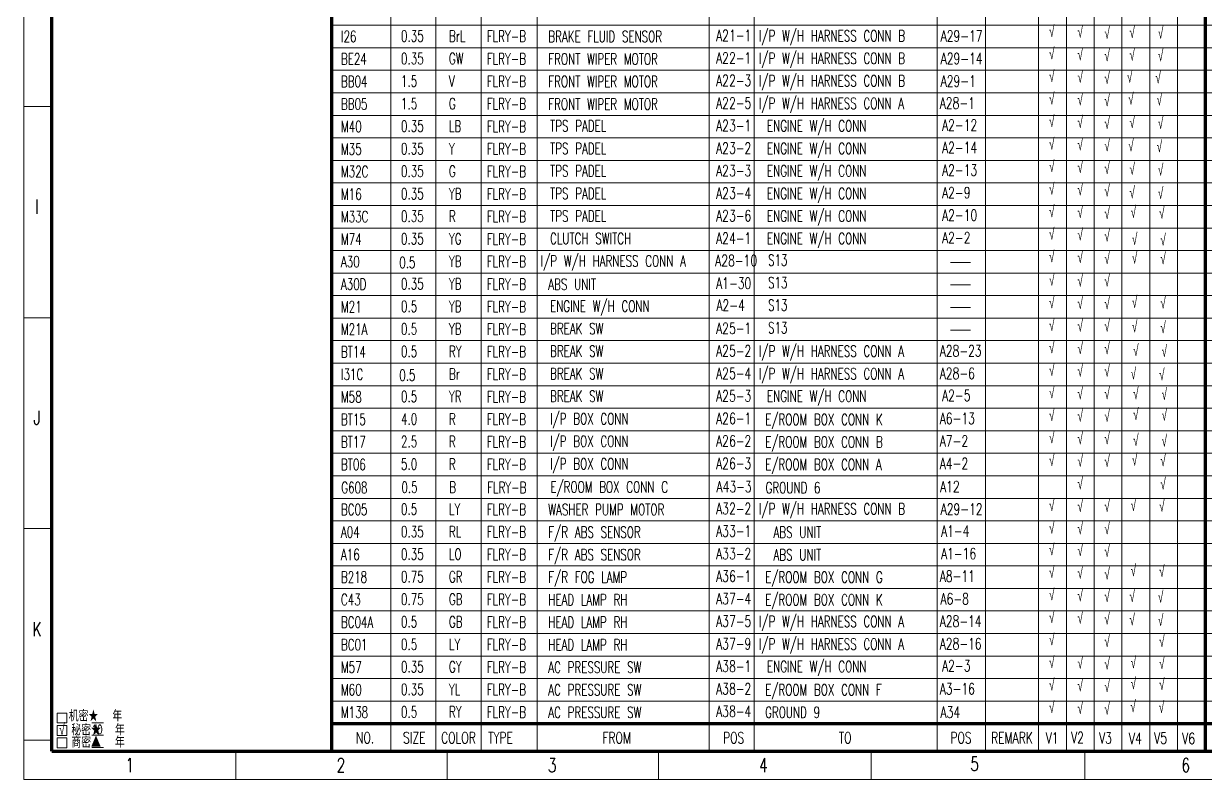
# Model space of a CAD drawing. Header units: millimetres. Extents: x 296 to 1485, y 44 to 885.
# Drawn here: x 296.4 to 716, y 44.4 to 312.8 of the extents above; entities that cross this region are included whole.
import ezdxf
from ezdxf.enums import TextEntityAlignment as Align

# ---------------------------------------------------------------- set-up
doc = ezdxf.new("R2010")
doc.units = ezdxf.units.MM
doc.layers.add('0Filament', color=7, linetype='Continuous', lineweight=20)
doc.layers.add('2FRAME', color=2, linetype='Continuous', lineweight=70)
doc.styles.add('HZ', font='TXT', dxfattribs={"width": 0.7, "height": 4, "bigfont": 'HZTXT'})

msp = doc.modelspace()

# ---------------------------------------------------------------- linework, layer by layer
at = {"layer": '0Filament'}
for p, q in [((296.47, 44.43), (296.47, 885.43)), ((426.83, 744.22), (426.83, 54.43)), ((442.83, 744.22), (442.83, 54.43)), ((458.83, 54.43), (458.83, 744.22)), ((478.81, 54.43), (478.81, 744.22)), ((539.83, 54.43), (539.83, 744.22)), ((555.83, 54.43), (555.83, 744.22)), ((620.83, 54.43), (620.83, 744.22)), ((637.95, 744.22), (637.95, 54.43)), ((656.83, 54.43), (656.83, 744.22)), ((666.7, 54.43), (666.7, 744.22)), ((676.57, 54.43), (676.57, 744.22)), ((686.44, 54.43), (686.44, 744.22)), ((696.31, 54.43), (696.31, 744.22)), ((706.18, 54.43), (706.18, 744.22)), ((716.05, 312.22), (405.83, 312.22)), ((1026.27, 312.22), (716.05, 312.22)), ((716.05, 304.22), (405.83, 304.22)), ((1026.27, 304.22), (716.05, 304.22)), ((716.05, 296.22), (405.83, 296.22)), ((1026.27, 296.22), (716.05, 296.22)), ((716.05, 288.22), (405.83, 288.22)), ((1026.27, 288.22), (716.05, 288.22)), ((306.37, 283.35), (296.47, 283.35)), ((716.05, 280.22), (405.83, 280.22)), ((1026.27, 280.22), (716.05, 280.22)), ((716.05, 272.22), (405.83, 272.22)), ((1026.27, 272.22), (716.05, 272.22)), ((716.05, 264.22), (405.83, 264.22)), ((1026.27, 264.22), (716.05, 264.22)), ((716.05, 256.22), (405.83, 256.22)), ((1026.27, 256.22), (716.05, 256.22)), ((716.05, 248.22), (405.83, 248.22)), ((1026.27, 248.22), (716.05, 248.22)), ((716.05, 240.22), (405.83, 240.22)), ((1026.27, 240.22), (716.05, 240.22)), ((716.05, 232.22), (405.83, 232.22)), ((1026.27, 232.22), (716.05, 232.22)), ((625.57, 228), (632.63, 228)), ((716.05, 224.22), (405.83, 224.22)), ((1026.27, 224.22), (716.05, 224.22)), ((625.57, 220), (632.63, 220)), ((716.05, 216.22), (405.83, 216.22)), ((1026.27, 216.22), (716.05, 216.22)), ((625.57, 212), (632.63, 212)), ((306.37, 208.32), (296.47, 208.32)), ((716.05, 208.22), (405.83, 208.22)), ((1026.27, 208.22), (716.05, 208.22)), ((625.57, 204), (632.63, 204)), ((716.05, 200.22), (405.83, 200.22)), ((1026.27, 200.22), (716.05, 200.22)), ((716.05, 192.22), (405.83, 192.22)), ((1026.27, 192.22), (716.05, 192.22)), ((716.05, 184.22), (405.83, 184.22)), ((1026.27, 184.22), (716.05, 184.22)), ((716.05, 176.22), (405.83, 176.22)), ((1026.27, 176.22), (716.05, 176.22)), ((716.05, 168.22), (405.83, 168.22)), ((1026.27, 168.22), (716.05, 168.22)), ((716.05, 160.22), (405.83, 160.22)), ((1026.27, 160.22), (716.05, 160.22)), ((716.05, 152.22), (405.83, 152.22)), ((1026.27, 152.22), (716.05, 152.22)), ((716.05, 144.22), (405.83, 144.22)), ((1026.27, 144.22), (716.05, 144.22)), ((716.05, 136.22), (405.83, 136.22)), ((1026.27, 136.22), (716.05, 136.22)), ((306.37, 133.51), (296.47, 133.51)), ((716.05, 128.22), (405.83, 128.22)), ((1026.27, 128.22), (716.05, 128.22)), ((716.05, 120.22), (405.83, 120.22)), ((1026.27, 120.22), (716.05, 120.22)), ((716.05, 112.22), (405.83, 112.22)), ((1026.27, 112.22), (716.05, 112.22)), ((716.05, 104.22), (405.83, 104.22)), ((1026.27, 104.22), (716.05, 104.22)), ((716.05, 96.22), (405.83, 96.22)), ((1026.27, 96.22), (716.05, 96.22)), ((716.05, 88.22), (405.83, 88.22)), ((1026.27, 88.22), (716.05, 88.22)), ((716.05, 80.22), (405.83, 80.22)), ((1026.27, 80.22), (716.05, 80.22)), ((716.05, 72.22), (405.83, 72.22)), ((1026.27, 72.22), (716.05, 72.22)), ((308.29, 67.99), (311.79, 67.99)), ((308.29, 64.49), (308.29, 67.99)), ((311.79, 67.99), (311.79, 64.49)), ((311.79, 64.49), (308.29, 64.49)), ((308.29, 63.52), (311.79, 63.52)), ((308.29, 60.02), (308.29, 63.52)), ((311.79, 63.52), (311.79, 60.02)), ((320.67, 64.55), (324.78, 64.55)), ((478.81, 64.22), (478.81, 54.43)), ((539.83, 64.22), (539.83, 54.43)), ((555.83, 64.22), (555.83, 54.43)), ((620.83, 64.22), (620.83, 54.43)), ((311.79, 60.02), (308.29, 60.02)), ((308.29, 59.14), (311.79, 59.14)), ((308.29, 55.64), (308.29, 59.14)), ((311.79, 59.14), (311.79, 55.64)), ((320.67, 60.09), (324.78, 60.09)), ((306.32, 58.37), (296.42, 58.37)), ((306.4, 58.37), (296.42, 58.37)), ((311.79, 55.64), (308.29, 55.64)), ((320.67, 55.71), (324.78, 55.71)), ((371.71, 54.45), (371.71, 44.47)), ((446.84, 54.42), (446.84, 44.52)), ((521.87, 54.42), (521.87, 44.52)), ((597.4, 54.42), (597.4, 44.52)), ((673.24, 54.42), (673.24, 44.52)), ((296.47, 44.43), (1485.47, 44.43))]:
    msp.add_line(p, q, dxfattribs=at)
at = {"layer": '2FRAME'}
for p, q in [((306.47, 54.43), (306.47, 875.43)), ((405.83, 54.43), (405.83, 744.22)), ((716.05, 54.43), (716.05, 744.22)), ((405.83, 64.22), (716.05, 64.22)), ((716.05, 64.22), (1026.27, 64.22)), ((306.47, 54.43), (1475.47, 54.43))]:
    msp.add_line(p, q, dxfattribs=at)

# ---------------------------------------------------------------- texts
at = {"lineweight": 20, "style": 'HZ', "width": 0.67}
for p in [(429.8, 225.96), (429.8, 185.96)]:
    msp.add_text('0.5', height=4, dxfattribs=at).set_placement(p)
at = {"layer": '0Filament', "style": 'HZ', "width": 0.67}
for s, p in [('I/P W/H HARNESS CONN B', (557.48, 310.48)), ('BRAKE FLUID SENSOR', (482.73, 310.23)), ('FRONT WIPER MOTOR', (482.73, 302.23)), ('I/P W/H HARNESS CONN B', (557.48, 302.48)), ('FRONT WIPER MOTOR', (482.73, 294.23)), ('I/P W/H HARNESS CONN B', (557.48, 294.48)), ('FRONT WIPER MOTOR', (482.73, 286.23)), ('I/P W/H HARNESS CONN A', (557.48, 286.48)), ('TPS PADEL', (483.35, 278.48)), ('ENGINE W/H CONN', (560.37, 278.48)), ('TPS PADEL', (483.35, 270.48)), ('ENGINE W/H CONN', (560.37, 270.48)), ('TPS PADEL', (483.35, 262.48)), ('ENGINE W/H CONN', (560.37, 262.48)), ('TPS PADEL', (483.35, 254.48)), ('ENGINE W/H CONN', (560.37, 254.48)), ('TPS PADEL', (483.35, 246.48)), ('ENGINE W/H CONN', (560.37, 246.48)), ('ENGINE W/H CONN', (560.37, 238.48)), ('CLUTCH SWITCH', (483.35, 238.48)), ('I/P W/H HARNESS CONN A', (480.01, 230.51)), ('ABS UNIT', (482.73, 222.23)), ('ENGINE W/H CONN', (483.35, 214.48)), ('BREAK SW', (483.35, 206.48)), ('BREAK SW', (483.35, 198.48)), ('I/P W/H HARNESS CONN A', (557.48, 198.48)), ('BREAK SW', (483.35, 190.48)), ('I/P W/H HARNESS CONN A', (557.48, 190.48)), ('BREAK SW', (483.35, 182.48)), ('ENGINE W/H CONN', (560.37, 182.48)), ('I/P BOX CONN', (483.35, 174.48)), ('E/ROOM BOX CONN K', (559.75, 174.23)), ('I/P BOX CONN', (483.35, 166.48)), ('E/ROOM BOX CONN B', (559.75, 166.23)), ('I/P BOX CONN', (483.35, 158.48)), ('E/ROOM BOX CONN A', (559.75, 158.23)), ('E/ROOM BOX CONN C', (483.48, 150.26)), ('GROUND 6', (559.88, 150.01)), ('I/P W/H HARNESS CONN B', (557.48, 142.48)), ('WASHER PUMP MOTOR', (482.73, 142.23)), ('F/R ABS SENSOR', (482.73, 134.23)), ('ABS UNIT', (562.69, 134.18)), ('F/R ABS SENSOR', (482.73, 126.23)), ('ABS UNIT', (562.69, 126.18)), ('F/R FOG LAMP', (482.73, 118.23)), ('E/ROOM BOX CONN G', (559.75, 118.23)), ('HEAD LAMP RH', (482.73, 110.23)), ('E/ROOM BOX CONN K', (559.75, 110.23)), ('HEAD LAMP RH', (482.73, 102.23)), ('I/P W/H HARNESS CONN A', (557.48, 102.48)), ('HEAD LAMP RH', (482.73, 94.23)), ('I/P W/H HARNESS CONN A', (557.48, 94.48)), ('AC PRESSURE SW', (482.73, 86.23)), ('ENGINE W/H CONN', (560.37, 86.48)), ('AC PRESSURE SW', (482.73, 78.23)), ('E/ROOM BOX CONN F', (559.75, 78.23)), ('AC PRESSURE SW', (482.73, 70.23))]:
    msp.add_text(s, height=4, dxfattribs=at).set_placement(p, align=Align.TOP_LEFT)
at = {"layer": '0Filament', "lineweight": 20, "style": 'HZ', "width": 0.67}
for p in [(661.52, 306.9), (671.62, 306.63), (681.16, 306.24), (681.16, 306.24), (681.16, 306.24), (681.16, 306.24), (681.16, 306.24), (681.16, 306.24), (681.16, 306.24), (681.16, 306.24), (681.16, 306.24), (681.16, 306.24), (681.16, 306.24), (681.16, 306.24), (681.16, 306.24), (681.16, 306.24), (681.16, 306.24), (681.16, 306.24), (681.16, 306.24), (681.16, 306.24), (681.16, 306.24), (681.16, 306.24), (681.16, 306.24), (681.16, 306.24), (681.16, 306.24), (681.16, 306.24), (681.16, 306.24), (681.16, 306.24), (681.16, 306.24), (681.16, 306.24), (681.16, 306.24), (681.16, 306.24), (681.16, 306.24), (681.16, 306.24), (681.16, 306.24), (681.16, 306.24), (681.16, 306.24), (681.16, 306.24), (681.16, 306.24), (681.16, 306.24), (681.16, 306.24), (681.16, 306.24), (681.16, 306.24), (681.16, 306.24), (681.16, 306.24), (681.16, 306.24), (681.16, 306.24), (681.16, 306.24), (681.16, 306.24), (681.16, 306.24), (681.16, 306.24), (681.16, 306.24), (681.16, 306.24), (681.16, 306.24), (681.16, 306.24), (681.16, 306.24), (681.16, 306.24), (681.16, 306.24), (681.16, 306.24), (681.16, 306.24), (681.16, 306.24), (681.16, 306.24), (681.16, 306.24), (681.16, 306.24), (681.16, 306.24), (681.16, 306.24), (690.07, 306.52), (700.17, 306.25), (661.52, 298.9), (671.62, 298.63), (681.16, 298.24), (681.16, 298.24), (681.16, 298.24), (681.16, 298.24), (681.16, 298.24), (681.16, 298.24), (681.16, 298.24), (681.16, 298.24), (681.16, 298.24), (681.16, 298.24), (681.16, 298.24), (681.16, 298.24), (681.16, 298.24), (681.16, 298.24), (681.16, 298.24), (681.16, 298.24), (681.16, 298.24), (681.16, 298.24), (681.16, 298.24), (681.16, 298.24), (681.16, 298.24), (681.16, 298.24), (681.16, 298.24), (681.16, 298.24), (681.16, 298.24), (681.16, 298.24), (681.16, 298.24), (681.16, 298.24), (681.16, 298.24), (681.16, 298.24), (681.16, 298.24), (681.16, 298.24), (681.16, 298.24), (681.16, 298.24), (681.16, 298.24), (681.16, 298.24), (681.16, 298.24), (681.16, 298.24), (681.16, 298.24), (681.16, 298.24), (681.16, 298.24), (681.16, 298.24), (681.16, 298.24), (681.16, 298.24), (681.16, 298.24), (681.16, 298.24), (681.16, 298.24), (681.16, 298.24), (681.16, 298.24), (681.16, 298.24), (681.16, 298.24), (681.16, 298.24), (681.16, 298.24), (681.16, 298.24), (681.16, 298.24), (681.16, 298.24), (681.16, 298.24), (681.16, 298.24), (681.16, 298.24), (681.16, 298.24), (681.16, 298.24), (681.16, 298.24), (681.16, 298.24), (681.16, 298.24), (690.07, 298.54), (700.17, 298.27), (661.52, 290.9), (671.62, 290.63), (681.16, 290.24), (681.16, 290.24), (681.16, 290.24), (681.16, 290.24), (681.16, 290.24), (681.16, 290.24), (681.16, 290.24), (681.16, 290.24), (681.16, 290.24), (681.16, 290.24), (681.16, 290.24), (681.16, 290.24), (681.16, 290.24), (681.16, 290.24), (681.16, 290.24), (681.16, 290.24), (681.16, 290.24), (681.16, 290.24), (681.16, 290.24), (681.16, 290.24), (681.16, 290.24), (681.16, 290.24), (681.16, 290.24), (681.16, 290.24), (681.16, 290.24), (681.16, 290.24), (681.16, 290.24), (681.16, 290.24), (681.16, 290.24), (681.16, 290.24), (681.16, 290.24), (681.16, 290.24), (681.16, 290.24), (681.16, 290.24), (681.16, 290.24), (681.16, 290.24), (681.16, 290.24), (681.16, 290.24), (681.16, 290.24), (681.16, 290.24), (681.16, 290.24), (681.16, 290.24), (681.16, 290.24), (681.16, 290.24), (681.16, 290.24), (681.16, 290.24), (681.16, 290.24), (681.16, 290.24), (681.16, 290.24), (681.16, 290.24), (681.16, 290.24), (681.16, 290.24), (681.16, 290.24), (681.16, 290.24), (681.16, 290.24), (681.16, 290.24), (681.16, 290.24), (681.16, 290.24), (681.16, 290.24), (681.16, 290.24), (681.16, 290.24), (681.16, 290.24), (681.16, 290.24), (681.16, 290.24), (689.19, 290.69), (699.29, 290.41), (661.52, 282.9), (671.62, 282.63), (681.16, 282.24), (681.16, 282.24), (681.16, 282.24), (681.16, 282.24), (681.16, 282.24), (681.16, 282.24), (681.16, 282.24), (681.16, 282.24), (681.16, 282.24), (681.16, 282.24), (681.16, 282.24), (681.16, 282.24), (681.16, 282.24), (681.16, 282.24), (681.16, 282.24), (681.16, 282.24), (689.63, 282.83), (699.73, 282.56), (661.52, 274.9), (671.62, 274.63), (681.16, 274.24), (681.16, 274.24), (681.16, 274.24), (681.16, 274.24), (681.16, 274.24), (681.16, 274.24), (681.16, 274.24), (681.16, 274.24), (681.16, 274.24), (681.16, 274.24), (681.16, 274.24), (681.16, 274.24), (681.16, 274.24), (681.16, 274.24), (681.16, 274.24), (681.16, 274.24), (690.07, 274.53), (700.17, 274.26), (661.52, 266.9), (671.62, 266.63), (681.16, 266.24), (681.16, 266.24), (681.16, 266.24), (681.16, 266.24), (681.16, 266.24), (681.16, 266.24), (681.16, 266.24), (681.16, 266.24), (681.16, 266.24), (681.16, 266.24), (681.16, 266.24), (681.16, 266.24), (681.16, 266.24), (681.16, 266.24), (681.16, 266.24), (681.16, 266.24), (689.63, 266.24), (699.73, 265.97), (661.52, 258.9), (671.62, 258.63), (681.16, 258.24), (681.16, 258.24), (681.16, 258.24), (681.16, 258.24), (681.16, 258.24), (681.16, 258.24), (681.16, 258.24), (681.16, 258.24), (681.16, 258.24), (681.16, 258.24), (681.16, 258.24), (681.16, 258.24), (681.16, 258.24), (681.16, 258.24), (681.16, 258.24), (681.16, 258.24), (690.07, 257.95), (700.17, 257.67), (661.52, 250.9), (671.62, 250.63), (681.16, 250.24), (681.16, 250.24), (681.16, 250.24), (681.16, 250.24), (681.16, 250.24), (681.16, 250.24), (681.16, 250.24), (681.16, 250.24), (681.16, 250.24), (681.16, 250.24), (681.16, 250.24), (681.16, 250.24), (681.16, 250.24), (681.16, 250.24), (681.16, 250.24), (681.16, 250.24), (690.07, 249.65), (700.17, 249.38), (661.52, 242.9), (671.62, 242.63), (681.16, 242.24), (681.16, 242.24), (681.16, 242.24), (681.16, 242.24), (681.16, 242.24), (681.16, 242.24), (681.16, 242.24), (681.16, 242.24), (681.16, 242.24), (681.16, 242.24), (681.16, 242.24), (681.16, 242.24), (681.16, 242.24), (681.16, 242.24), (681.16, 242.24), (681.16, 242.24), (690.5, 242.67), (700.6, 242.4), (661.52, 234.9), (671.62, 234.63), (681.16, 234.24), (681.16, 234.24), (681.16, 234.24), (681.16, 234.24), (681.16, 234.24), (681.16, 234.24), (681.16, 234.24), (681.16, 234.24), (681.16, 234.24), (681.16, 234.24), (681.16, 234.24), (681.16, 234.24), (681.16, 234.24), (681.16, 234.24), (681.16, 234.24), (681.16, 234.24), (690.94, 233.07), (701.04, 232.79), (661.52, 226.9), (671.62, 226.63), (681.16, 226.24), (681.16, 226.24), (681.16, 226.24), (681.16, 226.24), (681.16, 226.24), (681.16, 226.24), (681.16, 226.24), (681.16, 226.24), (681.16, 226.24), (681.16, 226.24), (681.16, 226.24), (681.16, 226.24), (681.16, 226.24), (681.16, 226.24), (681.16, 226.24), (681.16, 226.24), (690.94, 226.43), (701.04, 226.16), (661.52, 218.54), (671.62, 218.27), (681.16, 218.24), (681.16, 218.24), (681.16, 218.24), (681.16, 218.24), (681.16, 218.24), (681.16, 218.24), (681.16, 218.24), (681.16, 218.24), (681.16, 218.24), (681.16, 218.24), (681.16, 218.24), (681.16, 218.24), (681.16, 218.24), (681.16, 218.24), (681.16, 218.24), (681.16, 218.24), (661.52, 210.54), (671.62, 210.27), (681.16, 210.24), (681.16, 210.24), (681.16, 210.24), (681.16, 210.24), (681.16, 210.24), (681.16, 210.24), (681.16, 210.24), (681.16, 210.24), (681.16, 210.24), (681.16, 210.24), (681.16, 210.24), (681.16, 210.24), (681.16, 210.24), (681.16, 210.24), (681.16, 210.24), (681.16, 210.24), (690.94, 210.71), (701.04, 210.44), (661.52, 202.54), (671.62, 202.27), (681.16, 202.24), (681.16, 202.24), (681.16, 202.24), (681.16, 202.24), (681.16, 202.24), (681.16, 202.24), (681.16, 202.24), (681.16, 202.24), (681.16, 202.24), (681.16, 202.24), (681.16, 202.24), (681.16, 202.24), (681.16, 202.24), (681.16, 202.24), (681.16, 202.24), (681.16, 202.24), (690.94, 201.98), (701.04, 201.71), (661.52, 194.54), (671.62, 194.27), (681.16, 194.24), (681.16, 194.24), (681.16, 194.24), (681.16, 194.24), (681.16, 194.24), (681.16, 194.24), (681.16, 194.24), (681.16, 194.24), (681.16, 194.24), (681.16, 194.24), (681.16, 194.24), (681.16, 194.24), (681.16, 194.24), (681.16, 194.24), (681.16, 194.24), (681.16, 194.24), (691.38, 193.56), (701.48, 193.29), (661.52, 186.54), (671.62, 186.27), (681.16, 186.24), (681.16, 186.24), (681.16, 186.24), (681.16, 186.24), (681.16, 186.24), (681.16, 186.24), (681.16, 186.24), (681.16, 186.24), (681.16, 186.24), (681.16, 186.24), (681.16, 186.24), (681.16, 186.24), (681.16, 186.24), (681.16, 186.24), (681.16, 186.24), (681.16, 186.24), (690.51, 185.27), (700.61, 185), (661.52, 178.54), (671.62, 178.27), (681.16, 178.24), (681.16, 178.24), (681.16, 178.24), (681.16, 178.24), (681.16, 178.24), (681.16, 178.24), (681.16, 178.24), (681.16, 178.24), (681.16, 178.24), (681.16, 178.24), (681.16, 178.24), (681.16, 178.24), (681.16, 178.24), (681.16, 178.24), (681.16, 178.24), (681.16, 178.24), (691.38, 178.28), (701.48, 178.01), (661.52, 170.54), (691.38, 170.86), (701.48, 170.59), (671.62, 170.27), (681.16, 170.24), (681.16, 170.24), (681.16, 170.24), (681.16, 170.24), (681.16, 170.24), (681.16, 170.24), (681.16, 170.24), (681.16, 170.24), (681.16, 170.24), (681.16, 170.24), (681.16, 170.24), (681.16, 170.24), (681.16, 170.24), (681.16, 170.24), (681.16, 170.24), (681.16, 170.24), (661.52, 162.54), (671.62, 162.27), (681.16, 162.24), (681.16, 162.24), (681.16, 162.24), (681.16, 162.24), (681.16, 162.24), (681.16, 162.24), (681.16, 162.24), (681.16, 162.24), (681.16, 162.24), (681.16, 162.24), (681.16, 162.24), (681.16, 162.24), (681.16, 162.24), (681.16, 162.24), (681.16, 162.24), (681.16, 162.24), (691.38, 161.7), (701.48, 161.42), (661.52, 154.54), (671.62, 154.27), (681.16, 154.24), (681.16, 154.24), (681.16, 154.24), (681.16, 154.24), (681.16, 154.24), (681.16, 154.24), (681.16, 154.24), (681.16, 154.24), (681.16, 154.24), (681.16, 154.24), (681.16, 154.24), (681.16, 154.24), (681.16, 154.24), (681.16, 154.24), (681.16, 154.24), (681.16, 154.24), (690.95, 154.71), (701.04, 154.44), (671.62, 146.27), (701.04, 146.15), (661.52, 138.54), (671.62, 138.27), (681.16, 138.24), (681.16, 138.24), (681.16, 138.24), (681.16, 138.24), (681.16, 138.24), (681.16, 138.24), (681.16, 138.24), (681.16, 138.24), (681.16, 138.24), (681.16, 138.24), (681.16, 138.24), (681.16, 138.24), (681.16, 138.24), (681.16, 138.24), (681.16, 138.24), (681.16, 138.24), (690.51, 138.56), (700.61, 138.29), (661.52, 130.54), (671.62, 130.27), (681.16, 130.24), (681.16, 130.24), (681.16, 130.24), (681.16, 130.24), (661.52, 122.81), (671.62, 122.54), (681.16, 122.24), (681.16, 122.24), (681.16, 122.24), (681.16, 122.24), (661.52, 114.81), (671.62, 114.54), (681.16, 114.24), (681.16, 114.24), (681.16, 114.24), (681.16, 114.24), (690.51, 115.42), (700.61, 115.15), (661.52, 106.81), (671.62, 106.54), (681.16, 106.24), (681.16, 106.24), (681.16, 106.24), (681.16, 106.24), (690.07, 106.26), (700.17, 105.99), (661.52, 98.81), (671.62, 98.54), (681.16, 98.24), (681.16, 98.24), (681.16, 98.24), (681.16, 98.24), (690.07, 97.96), (700.17, 97.69), (661.52, 90.81), (681.16, 90.24), (681.16, 90.24), (681.16, 90.24), (681.16, 90.24), (700.61, 90.27), (661.52, 82.81), (671.62, 82.54), (690.51, 82.69), (700.61, 82.41), (681.16, 82.24), (681.16, 82.24), (681.16, 82.24), (681.16, 82.24), (661.52, 74.81), (671.62, 74.54), (681.16, 74.24), (681.16, 74.24), (681.16, 74.24), (681.16, 74.24), (690.51, 75.27), (700.61, 74.99), (661.52, 66.81), (671.62, 66.54), (681.16, 66.24), (681.16, 66.24), (681.16, 66.24), (681.16, 66.24), (690.38, 67.13), (700.48, 66.86)]:
    msp.add_text('√', height=4, dxfattribs=at).set_placement(p, align=Align.BOTTOM_CENTER)
at = {"layer": '0Filament', "color": 7, "style": 'HZ', "width": 0.67}
for s, p in [('I26', (409.09, 306.26)), ('0.35', (430.43, 306.38)), ('BrL', (447.45, 306.38)), ('FLRY-B', (460.9, 306.3)), ('BE24', (409.09, 298.26)), ('0.35', (430.43, 298.38)), ('GW', (447.45, 298.38)), ('FLRY-B', (460.9, 298.3)), ('BB04', (409.09, 290.26)), ('1.5', (430.43, 290.38)), ('V', (447.45, 290.38)), ('FLRY-B', (460.9, 290.3)), ('BB05', (409.09, 282.26)), ('1.5', (430.43, 282.38)), ('G', (447.45, 282.38)), ('FLRY-B', (460.9, 282.3)), ('M40', (409.09, 274.26)), ('0.35', (430.43, 274.38)), ('LB', (447.45, 274.38)), ('FLRY-B', (460.9, 274.3)), ('M35', (409.09, 266.26)), ('0.35', (430.43, 266.38)), ('Y', (447.45, 266.38)), ('FLRY-B', (460.9, 266.3)), ('M32C', (409.09, 258.26)), ('0.35', (430.43, 258.38)), ('G', (447.45, 258.38)), ('FLRY-B', (460.9, 258.3)), ('M16', (409.09, 250.26)), ('0.35', (430.43, 250.38)), ('YB', (447.45, 250.38)), ('FLRY-B', (460.9, 250.3)), ('M33C', (409.09, 242.26)), ('0.35', (430.43, 242.38)), ('R', (447.45, 242.38)), ('FLRY-B', (460.9, 242.3)), ('M74', (409.09, 234.26)), ('0.35', (430.43, 234.38)), ('YG', (447.45, 234.38)), ('FLRY-B', (460.9, 234.3)), ('S13', (560.76, 226.82)), ('S13', (560.76, 218.82)), ('S13', (560.76, 210.82)), ('S13', (560.76, 202.82)), ('BT14', (409.09, 194.26)), ('RY', (447.45, 194.38)), ('FLRY-B', (460.9, 194.3)), ('I31C', (409.09, 186.26)), ('Br', (447.45, 186.38)), ('FLRY-B', (460.9, 186.3)), ('M58', (409.09, 178.26)), ('YR', (447.45, 178.38)), ('FLRY-B', (460.9, 178.3)), ('BT15', (409.09, 170.26)), ('R', (447.45, 170.38)), ('FLRY-B', (460.9, 170.3)), ('BT17', (409.09, 162.26)), ('2.5', (430.43, 162.38)), ('R', (447.45, 162.38)), ('FLRY-B', (460.9, 162.3)), ('BT06', (409.09, 154.26)), ('5.0', (430.43, 154.38)), ('R', (447.45, 154.38)), ('FLRY-B', (460.9, 154.3)), ('0.5', (430.56, 146.16)), ('B', (447.58, 146.16)), ('FLRY-B', (461.03, 146.08)), ('BC05', (409.09, 138.26)), ('0.5', (430.43, 138.38)), ('LY', (447.45, 138.38)), ('FLRY-B', (460.9, 138.3)), ('0.35', (430.43, 130.38)), ('RL', (447.45, 130.38)), ('FLRY-B', (460.9, 130.3)), ('A04', (409.09, 130.26)), ('A16', (409.09, 122.26)), ('0.35', (430.43, 122.38)), ('LO', (447.45, 122.38)), ('FLRY-B', (460.9, 122.3)), ('B218', (409.09, 114.26)), ('0.75', (430.43, 114.38)), ('GR', (447.45, 114.38)), ('FLRY-B', (460.9, 114.3)), ('C43', (409.09, 106.26)), ('0.75', (430.43, 106.38)), ('GB', (447.45, 106.38)), ('FLRY-B', (460.9, 106.3)), ('BC04A', (409.09, 98.26)), ('0.5', (430.43, 98.38)), ('GB', (447.45, 98.38)), ('FLRY-B', (460.9, 98.3)), ('BC01', (409.09, 90.26)), ('0.5', (430.43, 90.38)), ('LY', (447.45, 90.38)), ('FLRY-B', (460.9, 90.3)), ('M57', (409.09, 82.26)), ('0.35', (430.43, 82.38)), ('FLRY-B', (460.9, 82.3)), ('M60', (409.09, 74.26)), ('0.35', (430.43, 74.38)), ('YL', (447.45, 74.38)), ('FLRY-B', (460.9, 74.3))]:
    msp.add_text(s, height=4, dxfattribs=at).set_placement(p)
at = {"layer": '0Filament', "style": 'HZ'}
for s, height, width, p in [('A30', 4, 0.67, (409.09, 226.26)), ('YB', 4, 0.67, (447.45, 226.38)), ('FLRY-B', 4, 0.67, (460.9, 226.3)), ('A30D', 4, 0.67, (409.09, 218.26)), ('0.35', 4, 0.67, (430.43, 218.38)), ('YB', 4, 0.67, (447.45, 218.38)), ('FLRY-B', 4, 0.67, (460.9, 218.3)), ('M21', 4, 0.67, (409.09, 210.26)), ('0.5', 4, 0.67, (430.43, 210.38)), ('YB', 4, 0.67, (447.45, 210.38)), ('FLRY-B', 4, 0.67, (460.9, 210.3)), ('M21A', 4, 0.67, (409.09, 202.26)), ('0.5', 4, 0.67, (430.43, 202.38)), ('YB', 4, 0.67, (447.45, 202.38)), ('FLRY-B', 4, 0.67, (460.9, 202.3)), ('0.5', 4, 0.67, (430.43, 194.38)), ('0.5', 4, 0.67, (430.43, 178.38)), ('4.0', 4, 0.67, (430.43, 170.38)), ('G608', 4, 0.67, (409.22, 146.04)), ('GY', 4, 0.67, (447.45, 82.38)), ('机密★  年', 4, 0.7, (312.44, 64.99)), ('M138', 4, 0.67, (409.09, 66.26)), ('0.5', 4, 0.67, (430.43, 66.38)), ('RY', 4, 0.67, (447.45, 66.38)), ('FLRY-B', 4, 0.67, (460.9, 66.3)), ('GROUND 9', 4, 0.67, (559.72, 66.24)), ('√', 4, 0.7, (309.03, 60.17)), (' 秘密★  年', 4, 0.7, (310.86, 60.02)), ('10', 3.2, 0.7, (320.61, 60.55)), (' 商密▲  年', 4, 0.7, (310.86, 55.64))]:
    msp.add_text(s, height=height, dxfattribs=dict(at, width=width)).set_placement(p)
at = {"layer": '0Filament', "char_height": 4, "attachment_point": 1, "style": 'HZ'}
for s, insert in [('A21-1', (542.33, 310.59)), ('A29-17', (622.05, 310.4)), ('A22-1', (542.33, 302.59)), ('A29-14', (622.05, 302.4)), ('A22-3', (542.33, 294.59)), ('A29-1', (622.05, 294.4)), ('A22-5', (542.33, 286.59)), ('A28-1', (621.73, 286.59)), ('A23-1', (542.33, 278.59)), ('A2-12', (622.54, 278.78)), ('A23-2', (542.33, 270.59)), ('A2-14', (622.54, 270.78)), ('A23-3', (542.33, 262.59)), ('A2-13', (622.54, 262.78)), ('A23-4', (542.33, 254.59)), ('A2-9', (622.54, 254.78)), ('A23-6', (542.33, 246.59)), ('A2-10', (622.54, 246.78)), ('A24-1', (542.33, 238.59)), ('A2-2', (622.54, 238.78)), ('A28-10', (541.99, 230.66)), ('A1-30', (542.33, 222.59)), ('A2-4', (542.42, 214.78)), ('A25-1', (542.33, 206.59)), ('A25-2', (542.33, 198.59)), ('A28-23', (621.73, 198.59)), ('A25-4', (542.33, 190.59)), ('A28-6', (621.73, 190.59)), ('A25-3', (542.33, 182.59)), ('A2-5', (622.54, 182.78)), ('A26-1', (542.33, 174.59)), ('A6-13', (621.73, 174.59)), ('A26-2', (542.33, 166.59)), ('A7-2', (621.73, 166.59)), ('A26-3', (542.33, 158.59)), ('A4-2', (621.73, 158.59)), ('A43-3', (542.46, 150.37)), ('A12', (621.86, 150.37)), ('A32-2', (542.33, 142.59)), ('A29-12', (622.05, 142.4)), ('A33-1', (542.33, 134.59)), ('A1-4', (622.17, 134.59)), ('A33-2', (542.33, 126.59)), ('A1-16', (622.17, 126.59)), ('A36-1', (542.33, 118.59)), ('A8-11', (621.73, 118.59)), ('A37-4', (542.33, 110.59)), ('A6-8', (622, 110.52)), ('A37-5', (542.33, 102.59)), ('A28-14', (621.73, 102.59)), ('A37-9', (542.33, 94.59)), ('A28-16', (621.73, 94.59)), ('A38-1', (542.33, 86.59)), ('A2-3', (622.54, 86.78)), ('A38-2', (542.33, 78.59)), ('A3-16', (621.73, 78.59)), ('A38-4', (542.33, 70.59)), ('A34', (622, 70.26)), ('V1', (659.4, 61.13)), ('V2', (668.36, 61.27)), ('V3', (678.31, 61.12)), ('V4', (688.91, 60.96)), ('V5', (697.88, 61.1)), ('V6', (707.83, 60.95))]:
    msp.add_mtext(s, dxfattribs=dict(at, insert=insert))
at = {"layer": '0Filament', "style": 'HZ'}
for s, insert, char_height, width, attachment_point in [('I', (301.16, 247.81), 5, 50, 5), ('J', (301.16, 172.81), 5, 50, 5), ('K', (301.16, 97.81), 5, 50, 5), ('NO.', (414.41, 61.22), 4, 21, 1), ('SIZE', (431.12, 61.22), 4, 21, 1), ('COLOR', (444.62, 61.22), 4, 21, 1), ('TYPE', (461.31, 61.22), 4, 21, 1), ('FROM', (501.91, 61.22), 4, 21, 1), ('POS', (544.77, 61.22), 4, 21, 1), ('TO', (585.88, 61.22), 4, 21, 1), ('POS', (625.49, 61.22), 4, 21, 1), ('REMARK', (639.92, 61.22), 4, 21, 1), ('1', (334.09, 49.43), 5, 50, 5), ('2', (409.09, 49.43), 5, 50, 5), ('3', (484.09, 49.43), 5, 50, 5), ('4', (559.09, 49.43), 5, 50, 5), ('5', (634.09, 49.98), 5, 50, 5), ('6', (709.09, 49.43), 5, 50, 5)]:
    msp.add_mtext(s, dxfattribs=dict(at, insert=insert, char_height=char_height, width=width, attachment_point=attachment_point))

doc.saveas('drawing.dxf')
